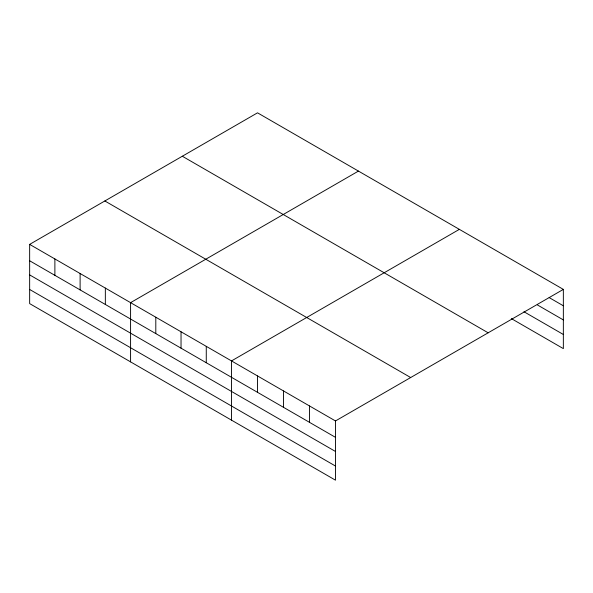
<?xml version="1.0" encoding="UTF-8"?>
<svg xmlns="http://www.w3.org/2000/svg" width="593" height="593" viewBox="0 0 593 593"><rect width="100%" height="100%" fill="white"/><g stroke="black" fill="none" stroke-linecap="round" stroke-linejoin="round"><path stroke-width="0.89" d="M335.482 451.473L335.482 420.948L29.65 244.383L29.65 303.609L335.482 480.174L335.482 451.473L29.65 274.9M511.359 318.604L563.35 348.617L563.35 289.391L257.518 112.826L29.65 244.383M358.439 171.095L130.579 302.652L130.579 361.871M459.367 229.358L231.5 360.915L231.5 420.14M335.482 420.948L563.35 289.391M549.17 297.597L563.35 305.78M537.354 304.906L563.35 319.916M523.96 311.74L563.35 334.482M182.318 156.241L488.158 332.806M104.842 200.968L410.682 377.541M29.65 260.764L335.482 437.337M29.65 289.466L335.482 466.039M309.487 405.946L309.487 422.327M283.491 390.935L283.491 407.324M257.495 375.925L257.495 392.314M206.268 346.349L206.268 362.738M181.035 331.784L181.035 348.173M155.803 317.218L155.803 333.6M105.346 288.079L105.346 304.468M80.114 273.514L80.114 289.903M54.882 258.948L54.882 275.337"/></g></svg>
